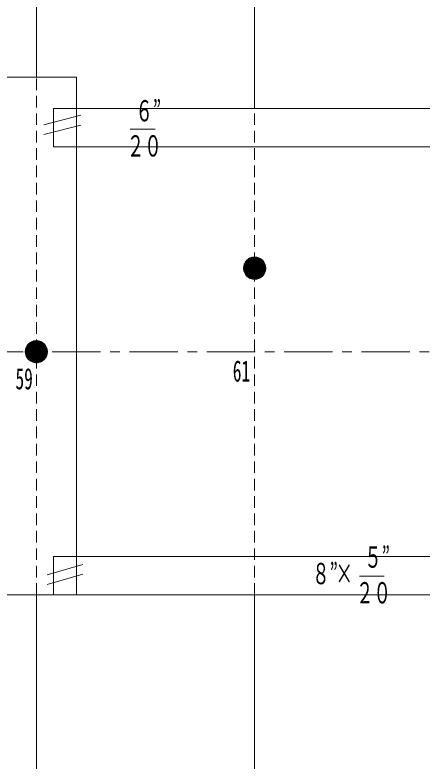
# Model space of a CAD drawing. Units: millimetres, scale not verified. Extents: x -28714 to 28714, y -20310 to 20310.
# Drawn here: x 12500 to 14607, y -2395 to 1465 of the extents above; entities that cross this region are included whole.
import ezdxf
from ezdxf.enums import TextEntityAlignment as Align

# ---------------------------------------------------------------- set-up
doc = ezdxf.new("R2010")
doc.units = ezdxf.units.MM
doc.header["$LTSCALE"] = 50
doc.linetypes.add('CHAIN1', pattern=[8, 5, -1, 1, -1])
doc.linetypes.add('DASHED1', pattern=[1.8, 1.2, -0.6])
for name, color, linetype, lineweight in [('0-0_0', 3, 'Continuous', 18), ('0-1', 4, 'CHAIN1', 18), ('0-2_寸法', 2, 'Continuous', 18)]:
    doc.layers.add(name, color=color, linetype=linetype, lineweight=lineweight)
doc.styles.add('ＭＳ ゴシック', font='')
doc.styles.get('ＭＳ ゴシック').set_extended_font_data('MS Gothic')

msp = doc.modelspace()

# ---------------------------------------------------------------- linework, layer by layer
at = {"layer": '0-0_0'}
for p, q in [((12611.27, 1142.82), (12611.27, 2716.43)), ((13740.29, 980.08), (13740.29, 2374.45)), ((14778.43, 980.08), (12700.17, 980.08)), ((12700.17, 781.96), (12700.17, 980.08)), ((12648.96, 896.4), (12841.77, 945.77)), ((12648.96, 845.44), (12841.77, 894.8)), ((14778.43, 781.96), (12700.17, 781.96)), ((13682.78, 158.33), (13736.9, 212.45)), ((13683.29, 163.33), (13731.89, 211.93)), ((13683.88, 154.93), (13740.29, 211.35)), ((13684.4, 168.93), (13726.29, 210.82)), ((13686.47, 175.49), (13719.74, 208.76)), ((13688.37, 154.93), (13740.29, 206.86)), ((13690.63, 184.13), (13711.09, 204.6)), ((13692.86, 154.93), (13740.29, 202.37)), ((13697.35, 154.93), (13740.29, 197.88)), ((13701.84, 154.93), (13740.29, 193.39)), ((13740.29, 211.35), (13741.48, 212.54)), ((13740.29, 206.86), (13745.72, 212.29)), ((13740.29, 202.37), (13749.7, 211.77)), ((13740.29, 197.88), (13753.44, 211.03)), ((13740.29, 193.39), (13756.98, 210.08)), ((13740.29, 188.9), (13760.34, 208.95)), ((13740.29, 184.41), (13763.53, 207.65)), ((13740.29, 179.92), (13766.58, 206.2)), ((13740.29, 175.43), (13769.47, 204.61)), ((13740.29, 170.94), (13772.23, 202.88)), ((13740.29, 166.45), (13774.86, 201.02)), ((13740.29, 161.96), (13777.37, 199.03)), ((13740.29, 157.47), (13779.74, 196.92)), ((13742.25, 154.93), (13782, 194.68)), ((13682.69, 153.75), (13683.88, 154.93)), ((13682.93, 149.5), (13688.37, 154.93)), ((13683.45, 145.53), (13692.86, 154.93)), ((13684.2, 141.79), (13697.35, 154.93)), ((13685.15, 138.24), (13701.84, 154.93)), ((13686.28, 134.89), (13706.33, 154.93)), ((13687.57, 131.69), (13710.82, 154.93)), ((13689.02, 128.65), (13715.31, 154.93)), ((13690.61, 125.75), (13719.8, 154.93)), ((13692.34, 122.99), (13724.29, 154.93)), ((13694.2, 120.36), (13728.78, 154.93)), ((13696.19, 117.86), (13733.27, 154.93)), ((13698.31, 115.48), (13737.76, 154.93)), ((13706.33, 154.93), (13740.29, 188.9)), ((13710.82, 154.93), (13740.29, 184.41)), ((13715.31, 154.93), (13740.29, 179.92)), ((13719.8, 154.93), (13740.29, 175.43)), ((13724.29, 154.93), (13740.29, 170.94)), ((13728.78, 154.93), (13740.29, 166.45)), ((13733.27, 154.93), (13740.29, 161.96)), ((13737.76, 154.93), (13740.29, 157.47)), ((13740.29, 152.98), (13742.25, 154.93)), ((13740.29, 148.49), (13746.74, 154.93)), ((13740.29, 144), (13751.23, 154.93)), ((13740.29, 139.51), (13755.72, 154.93)), ((13740.29, 135.02), (13760.21, 154.93)), ((13740.29, 130.53), (13764.7, 154.93)), ((13740.29, 126.04), (13769.19, 154.93)), ((13740.29, 121.55), (13773.68, 154.93)), ((13740.29, 117.06), (13778.17, 154.93)), ((13740.29, 112.57), (13782.66, 154.93)), ((13740.29, 108.08), (13787.15, 154.93)), ((13740.29, 103.59), (13791.64, 154.93)), ((13740.29, 99.1), (13796.13, 154.93)), ((13746.74, 154.93), (13784.13, 192.32)), ((13751.23, 154.93), (13786.13, 189.84)), ((13755.72, 154.93), (13788.01, 187.22)), ((13760.21, 154.93), (13789.75, 184.48)), ((13764.7, 154.93), (13791.36, 181.6)), ((13769.19, 154.93), (13792.83, 178.58)), ((13773.68, 154.93), (13794.15, 175.4)), ((13778.17, 154.93), (13795.3, 172.06)), ((13782.66, 154.93), (13796.27, 168.55)), ((13787.15, 154.93), (13797.05, 164.83)), ((13791.64, 154.93), (13797.6, 160.89)), ((13796.13, 154.93), (13797.88, 156.68)), ((13700.54, 113.23), (13740.29, 152.98)), ((13702.9, 111.1), (13740.29, 148.49)), ((13705.39, 109.09), (13740.29, 144)), ((13708, 107.22), (13740.29, 139.51)), ((13710.75, 105.47), (13740.29, 135.02)), ((13713.63, 103.86), (13740.29, 130.53)), ((13716.65, 102.39), (13740.29, 126.04)), ((13719.82, 101.08), (13740.29, 121.55)), ((13723.16, 99.93), (13740.29, 117.06)), ((13743.07, 97.39), (13797.84, 152.15)), ((13748.02, 97.84), (13797.38, 147.21)), ((13753.53, 98.86), (13796.36, 141.7)), ((13759.92, 100.77), (13794.46, 135.3)), ((13768.15, 104.5), (13790.72, 127.08)), ((13726.68, 98.95), (13740.29, 112.57)), ((13730.39, 98.18), (13740.29, 108.08)), ((13734.33, 97.63), (13740.29, 103.59)), ((13738.54, 97.35), (13740.29, 99.1)), ((12553.76, -273.83), (12607.88, -219.71)), ((12554.27, -268.83), (12602.87, -220.23)), ((12554.85, -277.22), (12611.27, -220.81)), ((12555.38, -263.23), (12597.27, -221.34)), ((12557.45, -256.67), (12590.72, -223.4)), ((12559.34, -277.22), (12611.27, -225.3)), ((12561.6, -248.02), (12582.07, -227.56)), ((12563.83, -277.22), (12611.27, -229.79)), ((12611.27, -220.81), (12612.46, -219.62)), ((12611.27, -225.3), (12616.7, -219.87)), ((12611.27, -229.79), (12620.67, -220.38)), ((12611.27, -234.28), (12624.42, -221.13)), ((12611.27, -238.77), (12627.96, -222.08)), ((12611.27, -243.26), (12631.32, -223.21)), ((12611.27, -247.75), (12634.51, -224.51)), ((12611.27, -252.24), (12637.55, -225.96)), ((12611.27, -256.73), (12640.45, -227.55)), ((12611.27, -261.22), (12643.21, -229.28)), ((12611.27, -265.71), (12645.84, -231.14)), ((12568.32, -277.22), (12611.27, -234.28)), ((12572.81, -277.22), (12611.27, -238.77)), ((12577.3, -277.22), (12611.27, -243.26)), ((12581.79, -277.22), (12611.27, -247.75)), ((12586.28, -277.22), (12611.27, -252.24)), ((12590.77, -277.22), (12611.27, -256.73)), ((12595.26, -277.22), (12611.27, -261.22)), ((12599.76, -277.22), (12611.27, -265.71)), ((12611.27, -270.2), (12648.34, -233.13)), ((12611.27, -274.69), (12650.72, -235.24)), ((12613.23, -277.22), (12652.97, -237.48)), ((12617.72, -277.22), (12655.1, -239.84)), ((12622.21, -277.22), (12657.11, -242.32)), ((12626.7, -277.22), (12658.98, -244.94)), ((12631.19, -277.22), (12660.73, -247.68)), ((12635.68, -277.22), (12662.34, -250.56)), ((12640.17, -277.22), (12663.81, -253.58)), ((12644.66, -277.22), (12665.12, -256.76)), ((12649.15, -277.22), (12666.28, -260.09)), ((12653.64, -277.22), (12667.25, -263.61)), ((12658.13, -277.22), (12668.03, -267.33)), ((12553.67, -278.41), (12554.85, -277.22)), ((12553.91, -282.66), (12559.34, -277.22)), ((12554.43, -286.63), (12563.83, -277.22)), ((12555.18, -290.37), (12568.32, -277.22)), ((12556.13, -293.91), (12572.81, -277.22)), ((12557.26, -297.27), (12577.3, -277.22)), ((12558.55, -300.47), (12581.79, -277.22)), ((12560, -303.51), (12586.28, -277.22)), ((12561.59, -306.41), (12590.77, -277.22)), ((12563.32, -309.17), (12595.26, -277.22)), ((12565.18, -311.8), (12599.76, -277.22)), ((12567.17, -314.3), (12604.25, -277.22)), ((12569.28, -316.68), (12608.74, -277.22)), ((12571.52, -318.93), (12611.27, -279.18)), ((12573.88, -321.06), (12611.27, -283.67)), ((12576.37, -323.06), (12611.27, -288.16)), ((12578.98, -324.94), (12611.27, -292.65)), ((12581.72, -326.69), (12611.27, -297.14)), ((12584.6, -328.3), (12611.27, -301.63)), ((12587.63, -329.76), (12611.27, -306.12)), ((12604.25, -277.22), (12611.27, -270.2)), ((12608.74, -277.22), (12611.27, -274.69)), ((12611.27, -279.18), (12613.23, -277.22)), ((12611.27, -283.67), (12617.72, -277.22)), ((12611.27, -288.16), (12622.21, -277.22)), ((12611.27, -292.65), (12626.7, -277.22)), ((12611.27, -297.14), (12631.19, -277.22)), ((12611.27, -301.63), (12635.68, -277.22)), ((12611.27, -306.12), (12640.17, -277.22)), ((12611.27, -310.61), (12644.66, -277.22)), ((12611.27, -315.1), (12649.15, -277.22)), ((12611.27, -319.59), (12653.64, -277.22)), ((12611.27, -324.08), (12658.13, -277.22)), ((12611.27, -328.57), (12662.62, -277.22)), ((12611.27, -333.06), (12667.11, -277.22)), ((12614.05, -334.77), (12668.82, -280.01)), ((12618.99, -334.32), (12668.36, -284.95)), ((12624.5, -333.3), (12667.34, -290.46)), ((12630.9, -331.39), (12665.43, -296.86)), ((12639.13, -327.66), (12661.7, -305.08)), ((12662.62, -277.22), (12668.57, -271.27)), ((12667.11, -277.22), (12668.86, -275.48)), ((12590.8, -331.08), (12611.27, -310.61)), ((12594.14, -332.23), (12611.27, -315.1)), ((12597.65, -333.21), (12611.27, -319.59)), ((12601.37, -333.98), (12611.27, -324.08)), ((12605.31, -334.53), (12611.27, -328.57)), ((12609.52, -334.81), (12611.27, -333.06)), ((16934.29, -1336.4), (12700.17, -1336.4)), ((12666.38, -1430.57), (12851.95, -1377.43)), ((12666.38, -1481.38), (12851.95, -1428.24)), ((12611.27, -3270.88), (12611.27, -1534.52)), ((13740.29, -2928.9), (13740.29, -1534.52))]:
    msp.add_line(p, q, dxfattribs=at)
at = {"layer": '0-0_0', "color": 1, "linetype": 'DASHED1'}
for p, q in [((12611.27, -1534.52), (12611.27, 1142.82)), ((13740.29, -1534.52), (13740.29, 980.08))]:
    msp.add_line(p, q, dxfattribs=at)
at = {"layer": '0-0_0'}
msp.add_lwpolyline([(10179.99, 1142.82), (12819.51, 1142.82), (12819.51, -1534.52), (10179.99, -1534.52)], close=True, dxfattribs=at)
msp.add_lwpolyline([(16934.29, -1534.52), (12700.17, -1534.52), (12700.17, -1336.4)], dxfattribs=at)
for centre in [(13740.29, 154.93), (12611.27, -277.22)]:
    msp.add_circle(centre, 57.61, dxfattribs=at)
at = {"layer": '0-1'}
msp.add_line((22142.93, -277.22), (-24129.6, -277.22), dxfattribs=at)
at = {"layer": '0-2_寸法'}
for p, q in [((13097.04, 873.57), (13225.28, 873.57)), ((14282.74, -1437.61), (14410.98, -1437.61))]:
    msp.add_line(p, q, dxfattribs=at)

# ---------------------------------------------------------------- texts
at = {"layer": '0-2_寸法', "style": 'ＭＳ ゴシック', "width": 0.6}
for s, p in [('６”', (13123.62, 881.04)), ('２０', (13079.45, 699.24)), ('61', (13627.29, -465.08)), ('59', (12503.01, -504.88)), ('５”', (14307.59, -1427.6)), ('８”', (14038.08, -1512.82)), ('×', (14158.95, -1513.02)), ('２０', (14265.14, -1611.95))]:
    msp.add_text(s, height=110, dxfattribs=at).set_placement(p, align=Align.BOTTOM_LEFT)

doc.saveas('drawing.dxf')
